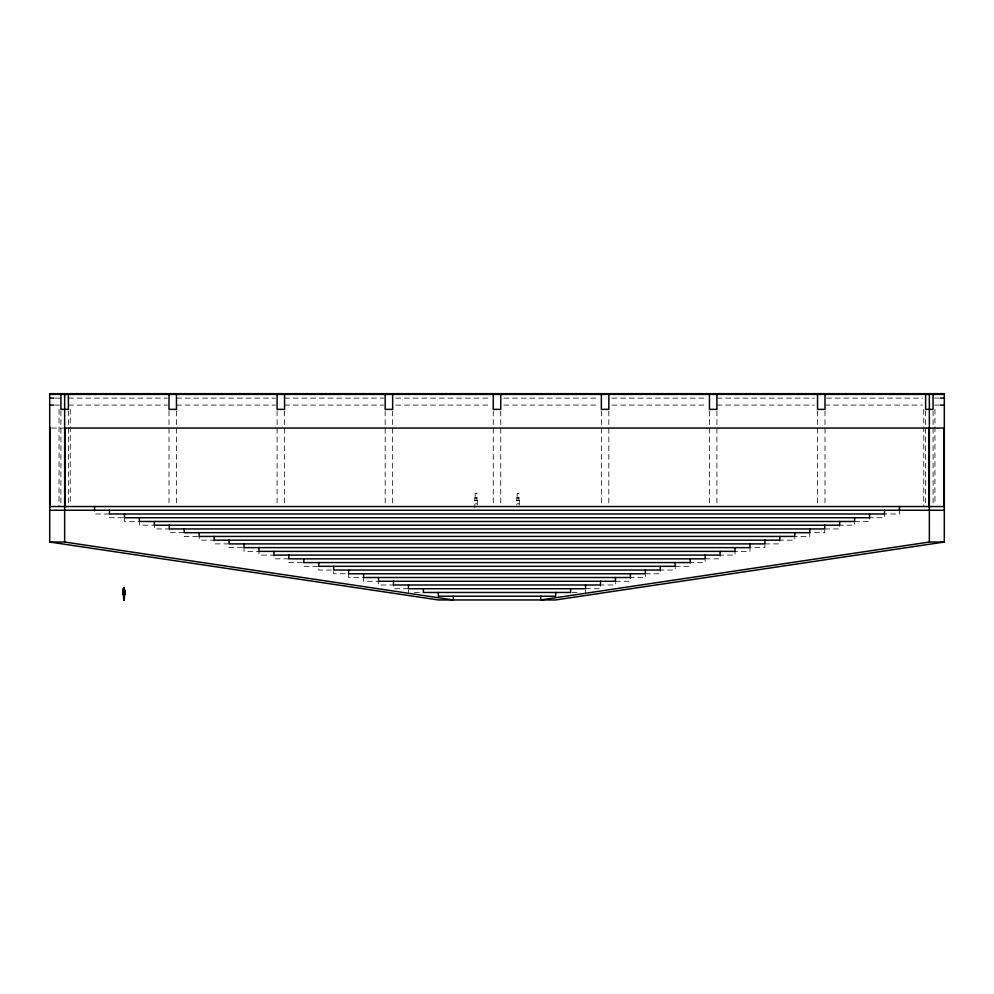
<?xml version="1.0" encoding="UTF-8"?>
<svg xmlns="http://www.w3.org/2000/svg" width="994" height="994" viewBox="0 0 994 994"><rect width="100%" height="100%" fill="white"/><g stroke="black" fill="none" stroke-linecap="round" stroke-linejoin="round"><path stroke-width="0.75" stroke-dasharray="4.97 3.73" d="M55.304 398.109L60.907 398.109M68.387 398.109L167.452 398.109M176.472 398.109L275.537 398.109M284.557 398.109L383.622 398.109M395.749 398.109L490.166 398.109M503.834 398.109L598.251 398.109M611.919 398.109L706.349 398.109M716.91 398.109L814.434 398.109M826.548 398.109L922.519 398.109M934.497 398.109L938.696 398.109M55.304 405.092L59.503 405.092M68.387 405.092L167.452 405.092M176.472 405.092L275.537 405.092M284.557 405.092L383.622 405.092M395.749 405.092L490.166 405.092M503.834 405.092L598.251 405.092M611.919 405.092L706.349 405.092M716.91 405.092L814.434 405.092M825.008 405.092L922.519 405.092M934.497 405.092L938.696 405.092M51.526 428.054L63.566 428.054M475.157 497.609L476.921 497.609M517.153 497.609L518.918 497.609M475.157 498.342L476.921 498.342M517.153 498.342L518.918 498.342M474.784 500.578L477.294 500.578M516.781 500.578L519.29 500.578M475.157 503.821L476.921 503.821M517.153 503.821L518.918 503.821M122.945 517.737L109.489 517.737L109.489 513.997L94.542 513.997L94.542 510.257M854.616 521.477L869.564 521.477L869.564 517.737L884.511 517.737L884.511 513.997L899.458 513.997L899.458 510.257M824.722 528.945L839.669 528.945L839.669 525.205L854.616 525.205L854.616 522.72M197.682 536.425L184.225 536.425L184.225 532.685L169.278 532.685L169.278 528.945L154.331 528.945L154.331 525.205L139.384 525.205L139.384 521.477L124.436 521.477L124.436 517.737M764.933 543.892L779.88 543.892L779.88 540.152L794.827 540.152L794.827 536.425L809.775 536.425L809.775 532.685L824.722 532.685L824.722 530.187M242.524 547.632L229.067 547.632L229.067 543.892L214.12 543.892L214.12 540.152L199.173 540.152L199.173 536.425M288.856 558.839L273.909 558.839L273.909 555.099L258.962 555.099L258.962 551.372L244.015 551.372L244.015 547.632M705.144 558.839L720.091 558.839L720.091 555.099L735.038 555.099L735.038 551.372L749.985 551.372L749.985 547.632L764.933 547.632L764.933 545.134M302.313 562.579L288.856 562.579L288.856 560.082M675.249 566.319L690.196 566.319L690.196 562.579L705.144 562.579L705.144 560.082M645.354 573.786L660.302 573.786L660.302 570.047L675.249 570.047L675.249 567.562M615.46 581.266L630.407 581.266L630.407 577.526L645.354 577.526L645.354 575.029M408.435 588.734L393.487 588.734L393.487 584.994L378.54 584.994L378.54 581.266L363.593 581.266L363.593 577.526L348.646 577.526L348.646 573.786L333.698 573.786L333.698 570.047L318.751 570.047L318.751 566.319L303.804 566.319L303.804 562.579M585.565 588.734L600.513 588.734L600.513 584.994L615.46 584.994L615.46 582.509M414.411 592.474L423.382 592.474M572.109 592.474L579.589 592.474M934.956 409.366L934.956 504.977M933.093 410.907L933.093 506.53M925.613 410.907L925.613 506.53M923.749 409.366L923.749 506.53M825.008 410.907L824.995 506.53M817.528 410.907L817.528 506.53M716.91 410.907L716.91 506.53M709.443 410.907L709.443 506.53M608.825 410.907L608.825 506.53M601.358 410.907L601.345 506.53M585.565 589.976L585.565 592.474M519.29 505.089L519.29 497.335L516.781 497.335L516.781 505.089M500.74 410.907L500.74 506.53M493.26 410.907L493.26 506.53M477.294 505.089L477.294 497.335L474.784 497.335L474.784 507.922M408.435 589.976L408.435 592.474M392.655 410.907L392.655 506.53M385.175 410.907L385.175 506.53M284.557 410.907L284.557 506.53M277.09 410.907L277.09 506.53M176.472 410.907L176.472 506.53M169.005 410.907L169.005 506.53M70.251 409.366L70.251 504.977M68.387 410.907L68.387 506.53M60.907 410.907L60.907 506.53M59.044 409.366L59.044 506.53M476.921 493.322L475.157 493.322L475.157 500.305L476.921 500.305L476.921 493.322M518.918 493.322L517.153 493.322L517.153 500.305L518.918 500.305L518.918 493.322"/><path stroke-width="1.49" d="M124.262 599.78C122.747 602.078 126.636 593.008 123.256 593.704L123.542 597.071M122.908 594.201L122.784 590.573C123.132 586.298 125.331 587.069 123.567 588.771M123.877 594.673L123.964 600.326M124.648 593.816L124.697 594.698L124.449 590.424M122.846 590.635L122.958 593.617M123.691 600.177L124.064 599.556L123.828 600.277M123.007 594.611L122.709 593.654M123.629 588.361L124.238 587.442M123.616 589.082L124.648 589.367L124.921 593.679M123.616 596.959L123.778 599.929M124.822 590.821L124.561 593.555M123.256 593.704L123.231 590.324M944.3 542.028L555.671 599.941L438.329 599.941L49.7 542.028L49.7 394.419L944.3 394.419L944.3 542.028L929.353 542.028L540.724 599.941L540.724 596.214M49.7 393.674L944.3 393.674M49.7 398.109L53.9 398.109M940.1 398.109L944.3 398.109M49.7 405.092L53.9 405.092M940.1 405.092L944.3 405.092M49.7 428.054L50.446 428.054M64.647 428.054L944.3 428.054M49.7 506.53L944.3 506.53M49.7 510.257L944.3 510.257M49.7 542.028L64.647 542.028L453.276 599.941L453.276 596.214M943.927 428.054L943.927 506.53M933.093 394.419L933.093 409.366L925.613 409.366L925.613 394.419M929.353 394.419L929.353 542.028M928.98 428.054L928.98 506.53M899.458 506.53L899.458 510.257M884.511 510.257L884.511 513.997L109.489 513.997L109.489 510.257M869.564 513.997L869.564 517.737L124.436 517.737L124.436 513.997M854.616 517.737L854.616 521.477L139.384 521.477L139.384 517.737M839.669 521.477L839.669 525.205L154.331 525.205L154.331 521.477M825.008 394.419L825.008 409.366L817.528 409.366L817.528 394.419M824.722 525.205L824.722 528.945L169.278 528.945L169.278 525.205M809.775 528.945L809.775 532.685L184.225 532.685L184.225 528.945M794.827 532.685L794.827 536.425L199.173 536.425L199.173 532.685M779.88 536.425L779.88 540.152L214.12 540.152L214.12 536.425M764.933 540.152L764.933 543.892L229.067 543.892L229.067 540.152M749.985 543.892L749.985 547.632L244.015 547.632L244.015 543.892M735.038 547.632L735.038 551.372L258.962 551.372L258.962 547.632M720.091 551.372L720.091 555.099L273.909 555.099L273.909 551.372M716.91 394.419L716.91 409.366L709.443 409.366L709.443 394.419M705.144 555.099L705.144 558.839L288.856 558.839L288.856 555.099M690.196 558.839L690.196 562.579L303.804 562.579L303.804 558.839M675.249 562.579L675.249 566.319L318.751 566.319L318.751 562.579M660.302 566.319L660.302 570.047L333.698 570.047L333.698 566.319M645.354 570.047L645.354 573.786L348.646 573.786L348.646 570.047M630.407 573.786L630.407 577.526L363.593 577.526L363.593 573.786M615.46 577.526L615.46 581.266L378.54 581.266L378.54 577.526M608.825 394.419L608.825 409.366L601.358 409.366L601.358 394.419M600.513 581.266L600.513 584.994L393.487 584.994L393.487 581.266M585.565 584.994L585.565 588.734L408.435 588.734L408.435 584.994M570.618 588.734L570.618 592.474L423.382 592.474L423.382 588.734M555.671 592.474L555.671 596.214L438.329 596.214L438.329 592.474M500.74 394.419L500.74 409.366L493.26 409.366L493.26 394.419M392.655 394.419L392.655 409.366L385.175 409.366L385.175 394.419M284.557 394.419L284.557 409.366L277.09 409.366L277.09 394.419M176.472 394.419L176.472 409.366L169.005 409.366L169.005 394.419M94.542 506.53L94.542 510.257M68.387 394.419L68.387 409.366L60.907 409.366L60.907 394.419M65.02 428.054L65.02 506.53M64.647 394.419L64.647 542.028M50.073 428.054L50.073 506.53"/></g></svg>
